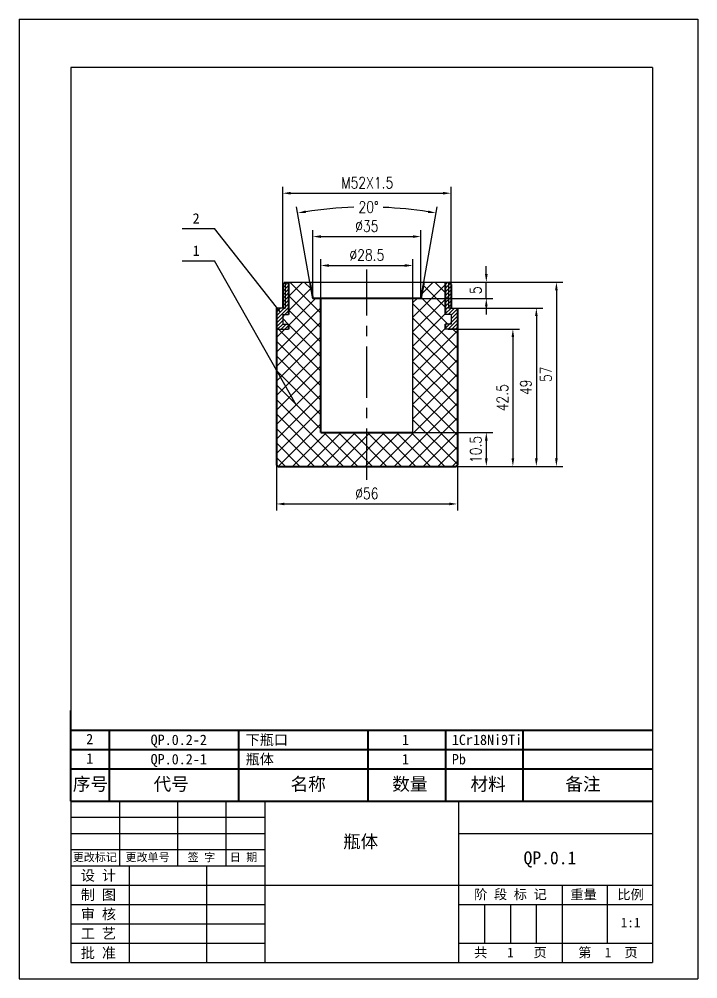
# Model space of a CAD drawing. Extents: x -23172 to -18855, y 7404 to 10591.
# Drawn here: x -22246.2 to -22036.2, y 9841.8 to 10138.8 of the extents above; entities that cross this region are included whole.
import ezdxf
from ezdxf.enums import TextEntityAlignment as Align

# ---------------------------------------------------------------- set-up
doc = ezdxf.new("R2010")
doc.units = 0
doc.header["$LTSCALE"] = 10
doc.linetypes.add('CENTER', pattern=[50.8, 31.75, -6.35, 6.35, -6.35])
doc.layers.get('DEFPOINTS').update_dxf_attribs({"linetype": 'CONTINUOUS'})
for name, color, linetype in [('3中心线层', 1, 'CENTER'), ('5剖面线层', 2, 'CONTINUOUS'), ('7标注层', 4, 'CONTINUOUS'), ('CONT', 3, 'CONTINUOUS'), ('TEXT', 1, 'CONTINUOUS')]:
    doc.layers.add(name, color=color, linetype=linetype)
doc.layers.add('YELLOW', color=2, linetype='CONTINUOUS', lineweight=40)
doc.styles.add('CHINA1', font='')
doc.styles.add('PC_TEXTSTYLE', font='txt.shx', dxfattribs={"width": 0.8, "bigfont": 'hzfs.shx'})
doc.styles.get('CHINA1').set_extended_font_data('SimSun')
doc.dimstyles.new('TH_GBDIM', dxfattribs={"dimtxt": 3.5, "dimasz": 2.5, "dimexe": 2, "dimexo": 0, "dimgap": 1.5, "dimtad": 1, "dimdec": 1, "dimzin": 0, "dimdsep": 46, "dimtxsty": 'PC_TEXTSTYLE', "dimcen": 2.5, "dimadec": 0, "dimazin": 0, "dimtfac": 0.714286, "dimtdec": 4, "dimtmove": 0, "dimatfit": 3, "dimfxl": 1, "dimtolj": 1, "dimtzin": 0, "dimarcsym": 0})
pattern_1 = [(225, (137.5224, 424.034), (0.561266008, -0.561266008), [])]

# ---------------------------------------------------------------- blocks, each defined once
blk = doc.blocks.new('*D333')
at = {"layer": '7标注层', "color": 0, "lineweight": -2, "ltscale": 0.5}
for p, q in [((-22113.46, 10042.86), (-22091.42, 10042.86)), ((-22093.42, 10040.36), (-22093.42, 10002.86)), ((-22112.18, 10000.36), (-22091.42, 10000.36))]:
    blk.add_line(p, q, dxfattribs=at)
at = {"layer": '7标注层', "color": 0, "lineweight": -3, "ltscale": 0.5}
for points in [[(-22093.84, 10040.36), (-22093.01, 10040.36), (-22093.42, 10042.86)], [(-22093.84, 10002.86), (-22093.01, 10002.86), (-22093.42, 10000.36)]]:
    blk.add_solid(points, dxfattribs=at)
at = {"layer": 'DEFPOINTS', "color": 0, "lineweight": -3, "ltscale": 0.5}
for p in [(-22113.46, 10042.86), (-22112.18, 10000.36), (-22093.42, 10000.36)]:
    blk.add_point(p, dxfattribs=at)
at = {"layer": '7标注层', "color": 0, "lineweight": -3, "ltscale": 0.5, "insert": (-22096.67, 10021.61), "char_height": 3.5, "attachment_point": 5, "rotation": 90, "style": 'PC_TEXTSTYLE'}
blk.add_mtext('\\A1;42.5{}{}', dxfattribs=at)
blk = doc.blocks.new('*D332')
at = {"layer": '7标注层', "color": 0, "lineweight": -2, "ltscale": 0.5}
for p, q in [((-22110.61, 10049.36), (-22084.16, 10049.36)), ((-22086.16, 10046.86), (-22086.16, 10002.86)), ((-22111.11, 10000.36), (-22084.16, 10000.36))]:
    blk.add_line(p, q, dxfattribs=at)
at = {"layer": '7标注层', "color": 0, "lineweight": -3, "ltscale": 0.5}
for points in [[(-22086.57, 10046.86), (-22085.74, 10046.86), (-22086.16, 10049.36)], [(-22086.57, 10002.86), (-22085.74, 10002.86), (-22086.16, 10000.36)]]:
    blk.add_solid(points, dxfattribs=at)
at = {"layer": 'DEFPOINTS', "color": 0, "lineweight": -3, "ltscale": 0.5}
for p in [(-22110.61, 10049.36), (-22111.11, 10000.36), (-22086.16, 10000.36)]:
    blk.add_point(p, dxfattribs=at)
at = {"layer": '7标注层', "color": 0, "lineweight": -3, "ltscale": 0.5, "insert": (-22089.41, 10024.86), "char_height": 3.5, "attachment_point": 5, "rotation": 90, "style": 'PC_TEXTSTYLE'}
blk.add_mtext('\\A1;49{}{}', dxfattribs=at)
blk = doc.blocks.new('*D331')
at = {"layer": '7标注层', "color": 0, "lineweight": -2, "ltscale": 0.5}
for p, q in [((-22128.69, 10057.36), (-22077.95, 10057.36)), ((-22079.95, 10054.86), (-22079.95, 10002.86)), ((-22128.69, 10000.36), (-22077.95, 10000.36))]:
    blk.add_line(p, q, dxfattribs=at)
at = {"layer": '7标注层', "color": 0, "lineweight": -3, "ltscale": 0.5}
for points in [[(-22080.37, 10054.86), (-22079.54, 10054.86), (-22079.95, 10057.36)], [(-22080.37, 10002.86), (-22079.54, 10002.86), (-22079.95, 10000.36)]]:
    blk.add_solid(points, dxfattribs=at)
at = {"layer": 'DEFPOINTS', "color": 0, "lineweight": -3, "ltscale": 0.5}
for p in [(-22128.69, 10057.36), (-22128.69, 10000.36), (-22079.95, 10000.36)]:
    blk.add_point(p, dxfattribs=at)
at = {"layer": '7标注层', "color": 0, "lineweight": -3, "ltscale": 0.5, "insert": (-22083.2, 10028.86), "char_height": 3.5, "attachment_point": 5, "rotation": 90, "style": 'PC_TEXTSTYLE'}
blk.add_mtext('\\A1;57{}{}', dxfattribs=at)
blk = doc.blocks.new('*D336')
at = {"layer": '7标注层', "color": 0, "lineweight": -2, "ltscale": 0.5}
for p, q in [((-22166.61, 10005.61), (-22166.61, 9986.73)), ((-22110.61, 10005.61), (-22110.61, 9986.73)), ((-22164.11, 9988.73), (-22113.11, 9988.73))]:
    blk.add_line(p, q, dxfattribs=at)
at = {"layer": '7标注层', "color": 0, "lineweight": -3, "ltscale": 0.5}
for points in [[(-22164.11, 9989.15), (-22164.11, 9988.32), (-22166.61, 9988.73)], [(-22113.11, 9989.15), (-22113.11, 9988.32), (-22110.61, 9988.73)]]:
    blk.add_solid(points, dxfattribs=at)
at = {"layer": 'DEFPOINTS', "color": 0, "lineweight": -3, "ltscale": 0.5}
for p in [(-22166.61, 10005.61), (-22110.61, 10005.61), (-22110.61, 9988.73)]:
    blk.add_point(p, dxfattribs=at)
at = {"layer": '7标注层', "color": 0, "lineweight": -3, "ltscale": 0.5, "insert": (-22138.61, 9991.98), "char_height": 3.5, "attachment_point": 5, "style": 'PC_TEXTSTYLE'}
blk.add_mtext('\\A1;%%c56{}{}', dxfattribs=at)
blk = doc.blocks.new('*D334')
at = {"layer": '7标注层', "color": 0, "lineweight": -2, "ltscale": 0.5}
for p, q in [((-22126.55, 10010.86), (-22099.64, 10010.86)), ((-22101.64, 10008.36), (-22101.64, 10002.86)), ((-22126.55, 10000.36), (-22099.64, 10000.36))]:
    blk.add_line(p, q, dxfattribs=at)
at = {"layer": '7标注层', "color": 0, "lineweight": -3, "ltscale": 0.5}
for points in [[(-22102.06, 10008.36), (-22101.23, 10008.36), (-22101.64, 10010.86)], [(-22102.06, 10002.86), (-22101.23, 10002.86), (-22101.64, 10000.36)]]:
    blk.add_solid(points, dxfattribs=at)
at = {"layer": 'DEFPOINTS', "color": 0, "lineweight": -3, "ltscale": 0.5}
for p in [(-22126.55, 10010.86), (-22126.55, 10000.36), (-22101.64, 10000.36)]:
    blk.add_point(p, dxfattribs=at)
at = {"layer": '7标注层', "color": 0, "lineweight": -3, "ltscale": 0.5, "insert": (-22104.89, 10005.61), "char_height": 3.5, "attachment_point": 5, "rotation": 90, "style": 'PC_TEXTSTYLE'}
blk.add_mtext('\\A1;10.5{}{}', dxfattribs=at)
blk = doc.blocks.new('*D335')
at = {"layer": '7标注层', "color": 0, "lineweight": -2, "ltscale": 0.5}
for p, q in [((-22101.64, 10059.86), (-22101.64, 10062.36)), ((-22120.98, 10057.36), (-22099.64, 10057.36)), ((-22101.64, 10052.36), (-22101.64, 10057.36)), ((-22121.87, 10052.36), (-22099.64, 10052.36)), ((-22101.64, 10049.86), (-22101.64, 10047.36))]:
    blk.add_line(p, q, dxfattribs=at)
at = {"layer": '7标注层', "color": 0, "lineweight": -3, "ltscale": 0.5}
for points in [[(-22102.06, 10059.86), (-22101.23, 10059.86), (-22101.64, 10057.36)], [(-22102.06, 10049.86), (-22101.23, 10049.86), (-22101.64, 10052.36)]]:
    blk.add_solid(points, dxfattribs=at)
at = {"layer": 'DEFPOINTS', "color": 0, "lineweight": -3, "ltscale": 0.5}
for p in [(-22120.98, 10057.36), (-22101.64, 10057.36), (-22121.87, 10052.36)]:
    blk.add_point(p, dxfattribs=at)
at = {"layer": '7标注层', "color": 0, "lineweight": -3, "ltscale": 0.5, "insert": (-22104.89, 10054.86), "char_height": 3.5, "attachment_point": 5, "rotation": 90, "style": 'PC_TEXTSTYLE'}
blk.add_mtext('\\A1;5{}{}', dxfattribs=at)
blk = doc.blocks.new('*D330')
at = {"layer": '7标注层', "color": 0, "lineweight": -2, "ltscale": 0.5}
for p, q in [((-22152.86, 10050.37), (-22152.86, 10064.54)), ((-22150.36, 10062.54), (-22126.86, 10062.54)), ((-22124.36, 10050.37), (-22124.36, 10064.54))]:
    blk.add_line(p, q, dxfattribs=at)
at = {"layer": '7标注层', "color": 0, "lineweight": -3, "ltscale": 0.5}
for points in [[(-22150.36, 10062.95), (-22150.36, 10062.12), (-22152.86, 10062.54)], [(-22126.86, 10062.95), (-22126.86, 10062.12), (-22124.36, 10062.54)]]:
    blk.add_solid(points, dxfattribs=at)
at = {"layer": 'DEFPOINTS', "color": 0, "lineweight": -3, "ltscale": 0.5}
for p in [(-22124.36, 10062.54), (-22152.86, 10050.37), (-22124.36, 10050.37)]:
    blk.add_point(p, dxfattribs=at)
at = {"layer": '7标注层', "color": 0, "lineweight": -3, "ltscale": 0.5, "insert": (-22138.61, 10065.79), "char_height": 3.5, "attachment_point": 5, "style": 'PC_TEXTSTYLE'}
blk.add_mtext('\\A1;%%c28.5{}{}', dxfattribs=at)
blk = doc.blocks.new('*D329')
at = {"layer": '7标注层', "color": 0, "lineweight": -2, "ltscale": 0.5}
for p, q in [((-22155.35, 10052.36), (-22155.35, 10073.49)), ((-22152.85, 10071.49), (-22124.37, 10071.49)), ((-22121.87, 10052.36), (-22121.87, 10073.49))]:
    blk.add_line(p, q, dxfattribs=at)
at = {"layer": '7标注层', "color": 0, "lineweight": -3, "ltscale": 0.5}
for points in [[(-22152.85, 10071.9), (-22152.85, 10071.07), (-22155.35, 10071.49)], [(-22124.37, 10071.9), (-22124.37, 10071.07), (-22121.87, 10071.49)]]:
    blk.add_solid(points, dxfattribs=at)
at = {"layer": 'DEFPOINTS', "color": 0, "lineweight": -3, "ltscale": 0.5}
for p in [(-22121.87, 10071.49), (-22155.35, 10052.36), (-22121.87, 10052.36)]:
    blk.add_point(p, dxfattribs=at)
at = {"layer": '7标注层', "color": 0, "lineweight": -3, "ltscale": 0.5, "insert": (-22138.61, 10074.74), "char_height": 3.5, "attachment_point": 5, "style": 'PC_TEXTSTYLE'}
blk.add_mtext('\\A1;%%c35{}{}', dxfattribs=at)
blk = doc.blocks.new('*D328')
at = {"layer": '7标注层', "color": 0, "lineweight": -2, "ltscale": 0.5}
for p, q in [((-22156.24, 10057.36), (-22160.36, 10080.73)), ((-22120.98, 10057.36), (-22116.86, 10080.73))]:
    blk.add_line(p, q, dxfattribs=at)
for start, end in [(91.86, 98.8376), (81.1624, 87.6435)]:
    blk.add_arc((-22138.61, 9957.4), 123.23, start, end, dxfattribs=at)
at = {"layer": '7标注层', "color": 0, "lineweight": -3, "ltscale": 0.5}
for points in [[(-22157.47, 10078.76), (-22157.61, 10079.58), (-22160.01, 10078.76)], [(-22119.61, 10079.58), (-22119.75, 10078.76), (-22117.21, 10078.76)]]:
    blk.add_solid(points, dxfattribs=at)
at = {"layer": 'DEFPOINTS', "color": 0, "lineweight": -3, "ltscale": 0.5}
for p in [(-22145.78, 10080.42), (-22156.24, 10057.36), (-22120.98, 10057.36), (-22155.35, 10052.36), (-22121.87, 10052.36)]:
    blk.add_point(p, dxfattribs=at)
at = {"layer": '7标注层', "color": 0, "lineweight": -3, "ltscale": 0.5, "insert": (-22138.08, 10080.63), "char_height": 3.5, "attachment_point": 5, "style": 'PC_TEXTSTYLE'}
blk.add_mtext('\\A1;20%%d{}{}', dxfattribs=at)
blk = doc.blocks.new('*D327')
at = {"layer": '7标注层', "color": 0, "lineweight": -2, "ltscale": 0.5}
for p, q in [((-22164.66, 10051.15), (-22164.66, 10086.91)), ((-22112.56, 10051.15), (-22112.56, 10086.91)), ((-22162.16, 10084.91), (-22115.06, 10084.91))]:
    blk.add_line(p, q, dxfattribs=at)
at = {"layer": '7标注层', "color": 0, "lineweight": -3, "ltscale": 0.5}
for points in [[(-22162.16, 10085.33), (-22162.16, 10084.49), (-22164.66, 10084.91)], [(-22115.06, 10085.33), (-22115.06, 10084.49), (-22112.56, 10084.91)]]:
    blk.add_solid(points, dxfattribs=at)
at = {"layer": 'DEFPOINTS', "color": 0, "lineweight": -3, "ltscale": 0.5}
for p in [(-22112.56, 10084.91), (-22164.66, 10051.15), (-22112.56, 10051.15)]:
    blk.add_point(p, dxfattribs=at)
at = {"layer": '7标注层', "color": 0, "lineweight": -3, "ltscale": 0.5, "insert": (-22138.47, 10088.16), "char_height": 3.5, "attachment_point": 5, "style": 'PC_TEXTSTYLE'}
blk.add_mtext('\\A1;M52X1.5{}{}', dxfattribs=at)

msp = doc.modelspace()

# ---------------------------------------------------------------- hatches: boundary and pattern name
at = {"layer": '5剖面线层', "lineweight": -3, "ltscale": 0.5}
h = msp.add_hatch(dxfattribs=at)
h.set_pattern_fill('ANSI37', color=3, style=0)
h.set_pattern_definition([(45, (137.5224, 424.034), (-2.24506403, 2.24506403), []), (135, (137.5224, 424.034), (-2.24506403, -2.24506403), [])])
h.paths.add_polyline_path([(-22124.36, 10010.86), (-22138.61, 10010.86), (-22138.61, 10000.36), (-22111.11, 10000.36), (-22110.61, 10000.86), (-22110.61, 10042.86), (-22114.36, 10042.86), (-22114.36, 10044.36), (-22112.56, 10044.36), (-22112.56, 10047.36), (-22114.36, 10047.36), (-22114.36, 10057.36), (-22120.98, 10057.36), (-22121.87, 10052.36), (-22124.36, 10052.36)])
h.paths.add_polyline_path([(-22166.61, 10000.86), (-22166.11, 10000.36), (-22138.61, 10000.36), (-22138.61, 10010.86), (-22152.86, 10010.86), (-22152.86, 10052.36), (-22155.35, 10052.36), (-22156.24, 10057.36), (-22162.86, 10057.36), (-22162.86, 10047.36), (-22164.66, 10047.36), (-22164.66, 10044.36), (-22162.86, 10044.36), (-22162.86, 10042.86), (-22166.61, 10042.86)])
at = {"layer": 'YELLOW', "lineweight": -3, "ltscale": 0.5}
h = msp.add_hatch(dxfattribs=at)
h.set_pattern_fill('ANSI31', color=3, scale=0.25, angle=180, style=0)
h.set_pattern_definition(pattern_1)
h.paths.add_polyline_path([(-22164.66, 10047.36), (-22162.86, 10047.36), (-22162.86, 10057.36), (-22163.91, 10057.36), (-22163.91, 10049.36), (-22164.66, 10049.36), (-22166.61, 10049.36), (-22166.61, 10046.67), (-22166.61, 10042.86), (-22162.86, 10042.86), (-22162.86, 10044.36), (-22164.66, 10044.36)])
h.paths.add_polyline_path([(-22163.91, 10057.36), (-22164.66, 10056.61), (-22164.66, 10049.36), (-22163.91, 10049.36)], flags=17)
h = msp.add_hatch(dxfattribs=at)
h.set_pattern_fill('ANSI31', color=3, scale=0.25, angle=180, style=0)
h.set_pattern_definition(pattern_1)
h.paths.add_polyline_path([(-22112.56, 10044.36), (-22114.36, 10044.36), (-22114.36, 10042.86), (-22110.61, 10042.86), (-22110.61, 10046.86), (-22110.61, 10049.36), (-22112.56, 10049.36), (-22113.31, 10049.36), (-22113.31, 10057.36), (-22114.36, 10057.36), (-22114.36, 10047.36), (-22112.56, 10047.36)])
h.paths.add_polyline_path([(-22113.31, 10049.36), (-22112.56, 10049.36), (-22112.56, 10056.61), (-22113.31, 10057.36)])

# ---------------------------------------------------------------- linework, layer by layer
at = {"layer": '3中心线层', "ltscale": 0.05}
msp.add_line((-22138.61, 9996.23), (-22138.61, 10061.27), dxfattribs=at)
at = {"layer": 'CONT'}
for p, q in [((-22195.78, 10073.95), (-22185.78, 10073.95)), ((-22165.41, 10048.16), (-22185.78, 10073.95)), ((-22195.78, 10063.95), (-22185.78, 10063.95)), ((-22160.45, 10019.44), (-22185.78, 10063.95))]:
    msp.add_line(p, q, dxfattribs=at)
at = {"layer": 'CONT', "lineweight": 40}
for p, q in [((-22230.2, 9918.77), (-22050.2, 9918.77)), ((-22230.2, 9918.77), (-22050.2, 9918.77)), ((-22218.2, 9912.77), (-22218.2, 9918.77)), ((-22178.2, 9912.77), (-22178.2, 9918.77)), ((-22138.2, 9912.77), (-22138.2, 9918.77)), ((-22114.2, 9912.77), (-22114.2, 9918.77)), ((-22090.2, 9912.77), (-22090.2, 9918.77)), ((-22230.2, 9912.77), (-22050.2, 9912.77)), ((-22218.2, 9906.77), (-22218.2, 9912.77)), ((-22178.2, 9906.77), (-22178.2, 9912.77)), ((-22138.2, 9906.77), (-22138.2, 9912.77)), ((-22114.2, 9906.77), (-22114.2, 9912.77)), ((-22090.2, 9906.77), (-22090.2, 9912.77)), ((-22230.2, 9906.77), (-22050.2, 9906.77)), ((-22218.2, 9896.77), (-22218.2, 9906.77)), ((-22178.2, 9896.77), (-22178.2, 9906.77)), ((-22138.2, 9896.77), (-22138.2, 9906.77)), ((-22114.2, 9896.77), (-22114.2, 9906.77)), ((-22090.2, 9896.77), (-22090.2, 9906.77))]:
    msp.add_line(p, q, dxfattribs=at)
at = {"layer": 'CONT', "lineweight": -3}
for p, q in [((-22215.2, 9896.77), (-22215.2, 9876.77)), ((-22197.2, 9896.77), (-22197.2, 9876.77)), ((-22182.2, 9896.77), (-22182.2, 9876.77)), ((-22170.2, 9896.77), (-22170.2, 9846.77)), ((-22110.2, 9896.77), (-22110.2, 9846.77)), ((-22230.2, 9891.77), (-22170.2, 9891.77)), ((-22230.2, 9886.77), (-22170.2, 9886.77)), ((-22110.2, 9886.77), (-22050.2, 9886.77)), ((-22230.2, 9881.77), (-22170.2, 9881.77)), ((-22212.2, 9876.77), (-22212.2, 9846.77)), ((-22188.2, 9876.77), (-22188.2, 9846.77)), ((-22230.2, 9870.77), (-22050.2, 9870.77)), ((-22078.2, 9870.77), (-22078.2, 9846.77)), ((-22064.2, 9870.77), (-22064.2, 9852.77)), ((-22230.2, 9864.77), (-22170.2, 9864.77)), ((-22110.2, 9864.77), (-22050.2, 9864.77)), ((-22102.2, 9864.77), (-22102.2, 9852.77)), ((-22094.2, 9864.77), (-22094.2, 9852.77)), ((-22086.2, 9864.77), (-22086.2, 9852.77)), ((-22230.2, 9858.77), (-22170.2, 9858.77)), ((-22230.2, 9852.77), (-22170.2, 9852.77)), ((-22110.2, 9852.77), (-22050.2, 9852.77))]:
    msp.add_line(p, q, dxfattribs=at)
at = {"layer": 'DEFPOINTS', "lineweight": -3}
for p, q in [((-22246.2, 10138.77), (-22246.2, 9841.77)), ((-22246.2, 10138.77), (-22036.2, 10138.77)), ((-22036.2, 10138.77), (-22036.2, 9841.77)), ((-22246.2, 9841.77), (-22036.2, 9841.77))]:
    msp.add_line(p, q, dxfattribs=at)
at = {"layer": 'YELLOW', "lineweight": -3}
for p, q in [((-22230.2, 10123.77), (-22230.2, 9846.77)), ((-22050.2, 10123.77), (-22230.2, 10123.77)), ((-22050.2, 10123.77), (-22050.2, 9846.77)), ((-22230.2, 9896.77), (-22050.2, 9896.77)), ((-22230.2, 9896.77), (-22050.2, 9896.77)), ((-22230.2, 9876.77), (-22170.2, 9876.77)), ((-22230.2, 9846.77), (-22050.2, 9846.77))]:
    msp.add_line(p, q, dxfattribs=at)
at = {"layer": 'YELLOW', "lineweight": 40, "ltscale": 7}
for p, q in [((-22163.91, 10057.36), (-22164.66, 10056.61)), ((-22163.91, 10057.36), (-22164.66, 10056.61)), ((-22164.66, 10056.61), (-22164.66, 10049.36)), ((-22162.86, 10057.36), (-22162.86, 10047.36)), ((-22114.36, 10057.36), (-22114.36, 10047.36)), ((-22113.31, 10057.36), (-22112.56, 10056.61)), ((-22112.56, 10056.61), (-22112.56, 10049.36)), ((-22162.86, 10044.36), (-22162.86, 10042.86)), ((-22114.36, 10044.36), (-22114.36, 10042.86))]:
    msp.add_line(p, q, dxfattribs=at)
at = {"layer": 'YELLOW', "lineweight": -3, "ltscale": 0.5}
for p, q in [((-22163.91, 10057.36), (-22120.98, 10057.36)), ((-22120.98, 10057.36), (-22113.31, 10057.36)), ((-22124.36, 10010.86), (-22124.36, 10052.36)), ((-22164.66, 10049.36), (-22166.61, 10049.36)), ((-22164.66, 10049.36), (-22163.91, 10049.36)), ((-22112.56, 10049.36), (-22113.31, 10049.36)), ((-22112.56, 10049.36), (-22110.61, 10049.36)), ((-22164.66, 10047.36), (-22164.66, 10044.36)), ((-22164.66, 10047.36), (-22162.86, 10047.36)), ((-22112.56, 10047.36), (-22114.36, 10047.36)), ((-22112.56, 10047.36), (-22112.56, 10044.36)), ((-22166.61, 10042.86), (-22162.86, 10042.86)), ((-22164.66, 10044.36), (-22162.86, 10044.36)), ((-22112.56, 10044.36), (-22114.36, 10044.36)), ((-22110.61, 10042.86), (-22114.36, 10042.86))]:
    msp.add_line(p, q, dxfattribs=at)
at = {"layer": 'YELLOW', "color": 3, "lineweight": -3, "ltscale": 0.5}
for p, q in [((-22163.91, 10057.36), (-22163.91, 10049.36)), ((-22163.91, 10057.36), (-22163.91, 10049.36)), ((-22113.31, 10057.36), (-22113.31, 10049.36))]:
    msp.add_line(p, q, dxfattribs=at)
at = {"layer": 'YELLOW', "lineweight": 40}
for p, q in [((-22156.24, 10057.36), (-22155.35, 10052.36)), ((-22120.98, 10057.36), (-22121.87, 10052.36)), ((-22121.87, 10052.36), (-22155.35, 10052.36)), ((-22152.86, 10010.86), (-22152.86, 10052.36)), ((-22166.61, 10049.36), (-22166.61, 10000.86)), ((-22110.61, 10049.36), (-22110.61, 10000.86)), ((-22152.86, 10010.86), (-22124.36, 10010.86)), ((-22166.61, 10000.86), (-22166.11, 10000.36)), ((-22166.11, 10000.36), (-22111.11, 10000.36)), ((-22110.61, 10000.86), (-22111.11, 10000.36)), ((-22230.2, 9918.77), (-22230.2, 9924.77)), ((-22230.2, 9918.77), (-22230.2, 9924.77)), ((-22230.2, 9912.77), (-22230.2, 9918.77)), ((-22230.2, 9906.77), (-22230.2, 9912.77)), ((-22230.2, 9896.77), (-22230.2, 9906.77)), ((-22230.2, 9896.77), (-22050.2, 9896.77)), ((-22230.2, 9896.77), (-22050.2, 9896.77)), ((-22230.2, 9896.77), (-22050.2, 9896.77)), ((-22230.2, 9896.77), (-22050.2, 9896.77)), ((-22230.2, 9896.77), (-22050.2, 9896.77)), ((-22230.2, 9896.77), (-22050.2, 9896.77)), ((-22230.2, 9896.77), (-22050.2, 9896.77))]:
    msp.add_line(p, q, dxfattribs=at)
at = {"layer": 'YELLOW'}
msp.add_line((-22230.2, 9896.77), (-22050.2, 9896.77), dxfattribs=at)
msp.add_line((-22230.2, 9896.77), (-22050.2, 9896.77), dxfattribs=at)

# ---------------------------------------------------------------- texts
at = {"layer": 'TEXT', "lineweight": 40, "style": 'CHINA1'}
for s, p in [('2', (-22192.53, 10075.52)), ('1', (-22192.53, 10065.52)), ('2', (-22225.46, 9914.38)), ('QP.0.2-2', (-22205.53, 9914.14)), ('下瓶口', (-22176.11, 9914.14)), ('1', (-22127.75, 9914.14)), ('1Cr18Ni9Ti', (-22112.31, 9914.14)), ('1', (-22225.46, 9908.38)), ('QP.0.2-1', (-22205.53, 9908.14)), ('瓶体', (-22176.11, 9908.14)), ('1', (-22127.75, 9908.14)), ('Pb', (-22112.31, 9908.14))]:
    msp.add_text(s, height=3.2, dxfattribs=at).set_placement(p)
for s, p in [('序号', (-22224.15, 9900.05)), ('代号', (-22199.15, 9900.05)), ('名称', (-22156.76, 9900.05)), ('数量', (-22125.31, 9900.05)), ('材料', (-22101.09, 9900.05)), ('备注', (-22071.74, 9900.05))]:
    msp.add_text(s, height=4, dxfattribs=at).set_placement(p, align=Align.CENTER)
at = {"layer": 'TEXT', "lineweight": -3, "style": 'CHINA1'}
for s, height, p in [('瓶体', 4, (-22140.53, 9882.25)), ('QP.0.1', 4, (-22081.95, 9877.21)), ('更改标记', 2.5, (-22222.79, 9878.14)), ('更改单号', 2.5, (-22206.47, 9878.14)), ('签 字', 2.5, (-22189.79, 9878.14)), ('日 期', 2.5, (-22176.78, 9878.14)), ('阶 段 标 记', 3, (-22094.17, 9866.42)), ('重量', 3, (-22071.54, 9866.36)), ('比例', 3, (-22056.99, 9866.36)), ('1:1', 3, (-22056.99, 9857.68)), ('共   1   页', 3, (-22094.17, 9848.42)), ('第  1  页', 3, (-22064, 9848.42))]:
    msp.add_text(s, height=height, dxfattribs=at).set_placement(p, align=Align.CENTER)
for s, p in [('设 计', (-22227.13, 9872.19)), ('制 图', (-22227.13, 9866.19)), ('审 核', (-22227.13, 9860.19)), ('工 艺', (-22227.13, 9854.19)), ('批 准', (-22227.13, 9848.19))]:
    msp.add_text(s, height=3.2, dxfattribs=at).set_placement(p)

# ---------------------------------------------------------------- dimensions: what is measured, and where the dimension line sits
at = {"layer": '7标注层', "lineweight": -3, "ltscale": 0.5}
dim = msp.add_linear_dim(base=(-22112.56, 10084.91), p1=(-22164.66, 10051.15), p2=(-22112.56, 10051.15), text='M52X1.5{}{}', dimstyle='TH_GBDIM', dxfattribs=at)
dim.commit()
dim.dimension.update_dxf_attribs({"geometry": '*D327', "text_midpoint": (-22138.47, 10084.91), "dimtype": 160})
dim = msp.add_angular_dim_2l(base=(-22145.78, 10080.42), line1=((-22156.24, 10057.36), (-22155.35, 10052.36)), line2=((-22120.98, 10057.36), (-22121.87, 10052.36)), text='20%%d{}{}', dimstyle='TH_GBDIM', override={"dimgap": 1.5, "dimtad": 1, "dimjust": 0, "dimtih": 1, "dimse1": 0, "dimse2": 0, "dimsd1": 0, "dimsd2": 0, "dimadec": 1}, dxfattribs=at)
dim.commit()
dim.dimension.update_dxf_attribs({"geometry": '*D328', "text_midpoint": (-22138.08, 10080.63), "dimtype": 162})
dim = msp.add_linear_dim(base=(-22121.87, 10071.49), p1=(-22155.35, 10052.36), p2=(-22121.87, 10052.36), text='%%c35{}{}', dimstyle='TH_GBDIM', override={"dimgap": 1.5, "dimtad": 1, "dimjust": 0, "dimdec": 1, "dimlfac": 1, "dimse1": 0, "dimse2": 0, "dimsd1": 0, "dimsd2": 0}, dxfattribs=at)
dim.commit()
dim.dimension.update_dxf_attribs({"geometry": '*D329', "text_midpoint": (-22138.61, 10074.74)})
for base, p1, p2, angle, text, picture, middle in [((-22124.36, 10062.54), (-22152.86, 10050.37), (-22124.36, 10050.37), 180, '%%c<>{}{}', '*D330', (-22138.61, 10065.79)), ((-22079.95, 10000.36), (-22128.69, 10057.36), (-22128.69, 10000.36), 90, '57{}{}', '*D331', (-22083.2, 10028.86)), ((-22101.64, 10000.36), (-22126.55, 10010.86), (-22126.55, 10000.36), 90, '<>{}{}', '*D334', (-22104.89, 10005.61)), ((-22110.61, 9988.73), (-22166.61, 10005.61), (-22110.61, 10005.61), 180, '%%c56{}{}', '*D336', (-22138.61, 9991.98))]:
    dim = msp.add_linear_dim(base=base, p1=p1, p2=p2, angle=angle, text=text, dimstyle='TH_GBDIM', override={"dimgap": 1.5, "dimtad": 1, "dimjust": 0, "dimdec": 1, "dimlfac": 1, "dimse1": 0, "dimse2": 0, "dimsd1": 0, "dimsd2": 0}, dxfattribs=at)
    dim.commit()
    dim.dimension.update_dxf_attribs({"geometry": picture, "text_midpoint": middle})
for base, p1, p2, text, picture, middle in [((-22101.64, 10057.36), (-22121.87, 10052.36), (-22120.98, 10057.36), '5{}{}', '*D335', (-22104.89, 10054.86)), ((-22086.16, 10000.36), (-22110.61, 10049.36), (-22111.11, 10000.36), '49{}{}', '*D332', (-22089.41, 10024.86)), ((-22093.42, 10000.36), (-22113.46, 10042.86), (-22112.18, 10000.36), '42.5{}{}', '*D333', (-22096.67, 10021.61))]:
    dim = msp.add_linear_dim(base=base, p1=p1, p2=p2, angle=90, text=text, dimstyle='TH_GBDIM', dxfattribs=at)
    dim.commit()
    dim.dimension.update_dxf_attribs({"geometry": picture, "text_midpoint": middle})

doc.saveas('drawing.dxf')
